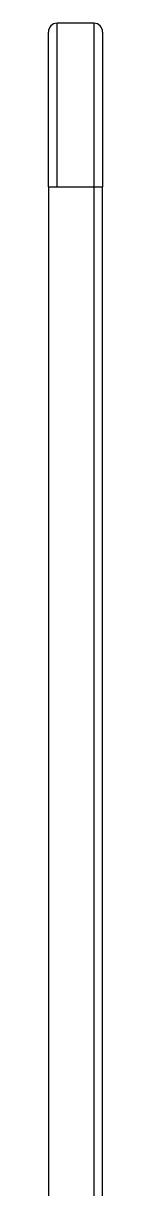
# Model space of a CAD drawing. Header units: millimetres. Extents: x 5775 to 7118, y 2756 to 3596.
# Drawn here: x 7095.7 to 7098.2, y 3118.1 to 3171.5 of the extents above; entities that cross this region are included whole.
import ezdxf

# ---------------------------------------------------------------- set-up
doc = ezdxf.new("R2010")
doc.units = ezdxf.units.MM

msp = doc.modelspace()

# ---------------------------------------------------------------- linework, layer by layer
at = {"extrusion": (1, -1.83697e-16, 0)}
for p, q in [((7097.773, 3171.542), (7096.073, 3171.542)), ((7096.073, 3164.042), (7096.073, 3171.542)), ((7097.773, 3171.542), (7097.773, 3164.042)), ((7095.673, 3164.042), (7095.673, 3171.142)), ((7098.173, 3171.142), (7098.173, 3164.042)), ((7095.673, 3164.042), (7095.673, 3117.042)), ((7095.673, 3164.042), (7096.073, 3164.042)), ((7096.073, 3164.042), (7097.773, 3164.042)), ((7097.773, 3164.042), (7097.773, 3080.792)), ((7097.773, 3164.042), (7098.173, 3164.042)), ((7098.173, 3080.792), (7098.173, 3164.042))]:
    msp.add_line(p, q, dxfattribs=at)
for centre, start, end in [((7096.073, 3171.142), 90, 180), ((7097.773, 3171.142), 0, 90)]:
    msp.add_arc(centre, 0.4, start, end)

doc.saveas('drawing.dxf')
